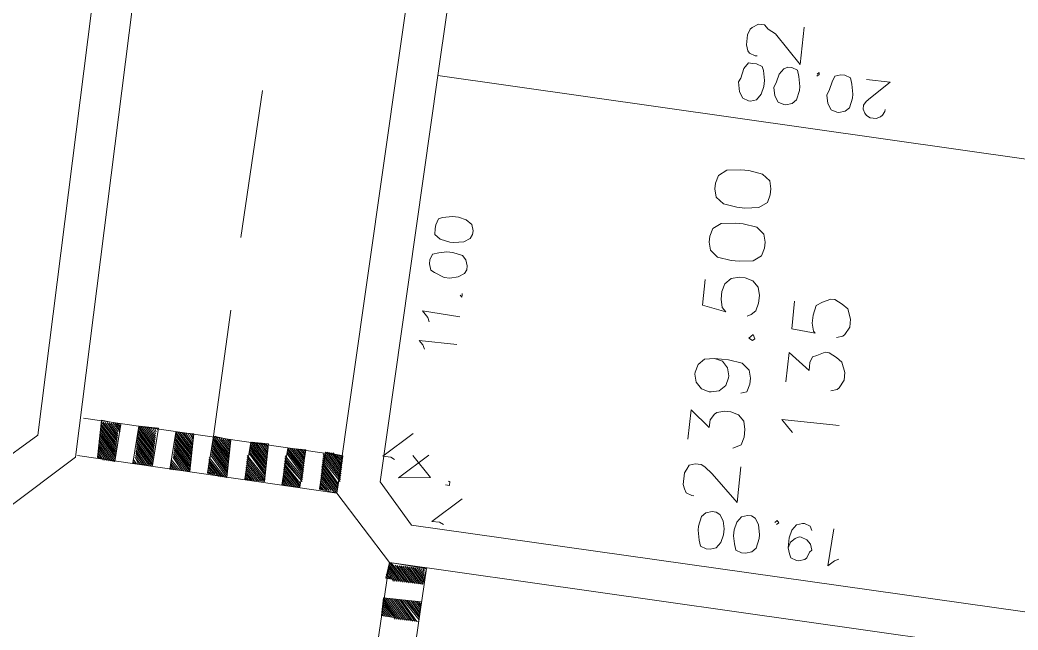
# Model space of a CAD drawing. Header units: metres. Extents: x -977055 to 805873, y -1033982 to 242021.
# Drawn here: x 2486.95 to 2513.7, y 973.37 to 989.73 of the extents above; entities that cross this region are included whole.
import ezdxf

# ---------------------------------------------------------------- set-up
doc = ezdxf.new("R2010")
doc.units = ezdxf.units.M
for name, color, linetype in [('PDF_acera', 7, 'Continuous'), ('PDF_areas por lote', 7, 'Continuous'), ('PDF_COTAS', 7, 'Continuous'), ('PDF_linea de centro', 7, 'Continuous'), ('PDF_LOTES', 7, 'Continuous'), ('PDF_No. lotes', 7, 'Continuous'), ('PDF_PASO DE CEBRA', 7, 'Continuous')]:
    doc.layers.add(name, color=color, linetype=linetype)

# ---------------------------------------------------------------- blocks, each defined once
blk = doc.blocks.new('CALLE')
at = {"layer": 'PDF_acera', "lineweight": 9}
for points in [[(35.646912, -218.961792), (29.00016, -177.853536), (-1.608768, -95.552352), (-8.763552, -56.0952), (-56.814912, -55.206144), (-58.084992, -53.851392), (-56.222208, 0.592704)], [(-8.001504, -55.24848), (-56.433888, -54.359424), (-57.195936, -53.512704), (-55.333152, 0.550368)], [(-13.081824, -63.631008), (-7.154784, -96.3144), (-58.127328, -94.578624), (-59.397408, -93.223872), (-58.339008, -62.106912), (-56.984256, -60.836832), (-14.690592, -62.276256)]]:
    blk.add_lwpolyline(points, dxfattribs=at)
at = {"layer": 'PDF_areas por lote', "lineweight": 9}
for points in [[(-56.222208, -68.414976), (-56.222208, -68.37264), (-56.179872, -68.245632), (-56.0952, -68.203296), (-56.010528, -68.16096), (-55.756512, -68.16096), (-55.67184, -68.203296), (-55.587168, -68.245632), (-55.544832, -68.37264), (-55.544832, -68.499648), (-55.587168, -68.58432), (-55.714176, -68.753664), (-56.264544, -69.346368), (-55.502496, -69.346368)], [(-55.0368, -68.16096), (-54.40176, -68.16096), (-54.740448, -68.58432), (-54.571104, -68.58432), (-54.444096, -68.668992), (-54.40176, -68.711328), (-54.359424, -68.880672), (-54.359424, -69.00768), (-54.40176, -69.177024), (-54.528768, -69.304032), (-54.698112, -69.346368), (-54.867456, -69.346368), (-55.0368, -69.304032), (-55.079136, -69.21936), (-55.121472, -69.134688)], [(-53.258688, -68.541984), (-53.301024, -68.711328), (-53.428032, -68.838336), (-53.597376, -68.880672), (-53.639712, -68.880672), (-53.809056, -68.838336), (-53.936064, -68.711328), (-53.9784, -68.541984), (-53.9784, -68.499648), (-53.936064, -68.330304), (-53.809056, -68.203296), (-53.639712, -68.16096), (-53.597376, -68.16096), (-53.428032, -68.203296), (-53.301024, -68.330304), (-53.258688, -68.541984), (-53.258688, -68.838336), (-53.301024, -69.134688), (-53.428032, -69.304032), (-53.597376, -69.346368), (-53.724384, -69.346368), (-53.893728, -69.304032), (-53.936064, -69.177024)], [(-51.607584, -68.16096), (-52.157952, -68.16096), (-52.242624, -68.668992), (-52.157952, -68.58432), (-51.988608, -68.541984), (-51.819264, -68.541984), (-51.64992, -68.58432), (-51.522912, -68.711328), (-51.480576, -68.880672), (-51.480576, -69.00768), (-51.522912, -69.177024), (-51.64992, -69.304032), (-51.819264, -69.346368), (-51.988608, -69.346368), (-52.157952, -69.304032), (-52.242624, -69.21936), (-52.28496, -69.134688)], [(-46.738944, -68.753664), (-46.738944, -68.711328), (-46.696608, -68.58432), (-46.654272, -68.541984), (-46.527264, -68.499648), (-46.315584, -68.499648), (-46.188576, -68.541984), (-46.14624, -68.58432), (-46.061568, -68.711328), (-46.061568, -68.838336), (-46.14624, -68.923008), (-46.230912, -69.092352), (-46.823616, -69.685056), (-46.019232, -69.685056)]]:
    blk.add_lwpolyline(points, dxfattribs=at)
for points in [[(-50.8032, -68.16096), (-50.972544, -68.203296), (-51.099552, -68.37264), (-51.141888, -68.668992), (-51.141888, -68.838336), (-51.099552, -69.134688), (-50.972544, -69.304032), (-50.8032, -69.346368), (-50.676192, -69.346368), (-50.506848, -69.304032), (-50.37984, -69.134688), (-50.337504, -68.838336), (-50.337504, -68.668992), (-50.37984, -68.37264), (-50.506848, -68.203296), (-50.676192, -68.16096)], [(-49.660128, -68.16096), (-49.829472, -68.203296), (-49.95648, -68.37264), (-49.998816, -68.668992), (-49.998816, -68.838336), (-49.95648, -69.134688), (-49.829472, -69.304032), (-49.660128, -69.346368), (-49.53312, -69.346368), (-49.363776, -69.304032), (-49.236768, -69.134688), (-49.194432, -68.838336), (-49.194432, -68.668992), (-49.236768, -68.37264), (-49.363776, -68.203296), (-49.53312, -68.16096)], [(-52.750656, -69.21936), (-52.792992, -69.304032), (-52.750656, -69.346368), (-52.665984, -69.304032)]]:
    blk.add_lwpolyline(points, close=True, dxfattribs=at)
at = {"layer": 'PDF_COTAS', "lineweight": 9}
for points in [[(-56.137536, -61.979904), (-56.0952, -61.895232), (-56.0952, -61.725888), (-55.544832, -62.318592)], [(-55.968192, -62.699616), (-56.51856, -62.106912), (-56.433888, -62.784288), (-56.010528, -62.360928)], [(-53.724384, -62.360928), (-53.639712, -62.318592), (-53.55504, -62.23392), (-53.55504, -63.038304)], [(-53.13168, -62.403264), (-53.047008, -62.360928), (-52.92, -62.23392), (-52.962336, -63.038304)], [(-57.407616, -63.165312), (-57.36528, -63.08064), (-57.36528, -62.911296), (-56.814912, -63.504)], [(-52.49664, -62.995968), (-52.538976, -63.038304), (-52.49664, -63.038304), (-52.454304, -63.038304)], [(-56.560896, -63.122976), (-56.560896, -63.207648), (-56.476224, -63.207648), (-56.476224, -63.165312)], [(-56.645568, -70.235424), (-56.603232, -70.27776), (-56.560896, -70.235424), (-56.603232, -70.193088)], [(-57.111264, -70.531776), (-56.984256, -70.574112), (-56.899584, -70.658784), (-56.857248, -70.743456), (-56.857248, -70.785792), (-56.899584, -70.9128), (-56.984256, -70.997472), (-57.111264, -71.039808), (-57.1536, -70.997472), (-57.280608, -70.955136), (-57.322944, -70.9128), (-57.36528, -70.785792), (-57.36528, -70.743456), (-57.322944, -70.616448), (-57.238272, -70.574112), (-57.111264, -70.531776), (-56.899584, -70.531776), (-56.73024, -70.574112), (-56.603232, -70.658784), (-56.560896, -70.785792), (-56.560896, -70.828128), (-56.603232, -70.955136), (-56.687904, -70.997472)], [(-57.238272, -71.632512), (-57.280608, -71.54784), (-57.407616, -71.420832), (-56.603232, -71.463168)]]:
    blk.add_lwpolyline(points, dxfattribs=at)
for points in [[(-51.903936, -62.276256), (-52.030944, -62.318592), (-52.07328, -62.403264), (-52.157952, -62.614944), (-52.157952, -62.741952), (-52.115616, -62.911296), (-52.030944, -63.038304), (-51.946272, -63.08064), (-51.8616, -63.08064), (-51.734592, -63.038304), (-51.64992, -62.953632), (-51.607584, -62.741952), (-51.607584, -62.614944), (-51.64992, -62.4456), (-51.692256, -62.318592), (-51.819264, -62.276256)], [(-51.141888, -62.318592), (-51.268896, -62.318592), (-51.353568, -62.4456), (-51.395904, -62.65728), (-51.395904, -62.741952), (-51.353568, -62.953632), (-51.268896, -63.08064), (-51.184224, -63.122976), (-51.099552, -63.122976), (-50.972544, -63.08064), (-50.887872, -62.953632), (-50.845536, -62.784288), (-50.845536, -62.65728), (-50.887872, -62.4456), (-50.930208, -62.360928), (-51.057216, -62.318592)], [(-47.712672, -68.711328), (-47.670336, -68.838336), (-47.543328, -68.923008), (-47.373984, -68.965344), (-47.246976, -68.965344), (-47.035296, -68.923008), (-46.950624, -68.880672), (-46.908288, -68.753664), (-46.908288, -68.668992), (-46.908288, -68.58432), (-47.035296, -68.499648), (-47.246976, -68.457312), (-47.331648, -68.414976), (-47.543328, -68.457312), (-47.670336, -68.541984), (-47.712672, -68.668992)], [(-47.712672, -68.711328), (-47.670336, -68.838336), (-47.543328, -68.923008), (-47.373984, -68.965344), (-47.246976, -68.965344), (-47.035296, -68.923008), (-46.950624, -68.880672), (-46.908288, -68.753664), (-46.908288, -68.668992), (-46.908288, -68.58432), (-47.035296, -68.499648), (-47.246976, -68.457312), (-47.331648, -68.414976), (-47.543328, -68.457312), (-47.670336, -68.541984), (-47.712672, -68.668992)], [(-57.322944, -68.880672), (-57.280608, -69.00768), (-57.1536, -69.092352), (-56.984256, -69.134688), (-56.857248, -69.134688), (-56.687904, -69.092352), (-56.560896, -69.00768), (-56.51856, -68.923008), (-56.51856, -68.838336), (-56.560896, -68.711328), (-56.645568, -68.626656), (-56.857248, -68.58432), (-56.94192, -68.58432), (-57.1536, -68.626656), (-57.280608, -68.668992), (-57.322944, -68.796)], [(-47.712672, -69.473376), (-47.670336, -69.600384), (-47.585664, -69.685056), (-47.373984, -69.727392), (-47.289312, -69.727392), (-47.077632, -69.685056), (-46.950624, -69.64272), (-46.908288, -69.515712), (-46.908288, -69.43104), (-46.950624, -69.346368), (-47.077632, -69.261696), (-47.246976, -69.21936), (-47.373984, -69.177024), (-47.543328, -69.21936), (-47.670336, -69.304032), (-47.712672, -69.43104)], [(-47.712672, -69.473376), (-47.670336, -69.600384), (-47.585664, -69.685056), (-47.373984, -69.727392), (-47.289312, -69.727392), (-47.077632, -69.685056), (-46.950624, -69.64272), (-46.908288, -69.515712), (-46.908288, -69.43104), (-46.950624, -69.346368), (-47.077632, -69.261696), (-47.246976, -69.21936), (-47.373984, -69.177024), (-47.543328, -69.21936), (-47.670336, -69.304032), (-47.712672, -69.43104)], [(-57.322944, -69.64272), (-57.280608, -69.769728), (-57.195936, -69.8544), (-56.984256, -69.896736), (-56.899584, -69.896736), (-56.687904, -69.8544), (-56.560896, -69.769728), (-56.51856, -69.685056), (-56.51856, -69.600384), (-56.560896, -69.473376), (-56.687904, -69.388704), (-56.857248, -69.346368), (-56.984256, -69.346368), (-57.1536, -69.388704), (-57.280608, -69.43104), (-57.322944, -69.558048)], [(-46.99296, -70.06608), (-46.950624, -70.108416), (-46.99296, -70.108416), (-47.035296, -70.06608), (-46.99296, -70.108416), (-46.950624, -70.108416)], [(-47.755008, -70.616448), (-47.712672, -70.743456), (-47.628, -70.828128), (-47.41632, -70.870464), (-47.331648, -70.870464), (-47.119968, -70.828128), (-46.99296, -70.785792), (-46.950624, -70.658784), (-46.950624, -70.574112), (-46.99296, -70.447104), (-47.119968, -70.404768), (-47.289312, -70.362432), (-47.41632, -70.320096), (-47.585664, -70.362432), (-47.712672, -70.447104), (-47.755008, -70.574112)], [(-47.755008, -70.616448), (-47.712672, -70.743456), (-47.628, -70.828128), (-47.41632, -70.870464), (-47.331648, -70.870464), (-47.119968, -70.828128), (-46.99296, -70.785792), (-46.950624, -70.658784), (-46.950624, -70.574112), (-46.99296, -70.447104), (-47.119968, -70.404768), (-47.289312, -70.362432), (-47.41632, -70.320096), (-47.585664, -70.362432), (-47.712672, -70.447104), (-47.755008, -70.574112)], [(-46.99296, -71.12448), (-46.99296, -71.632512), (-47.373984, -71.251488), (-47.458656, -71.166816), (-47.543328, -71.12448), (-47.628, -71.12448), (-47.712672, -71.166816), (-47.755008, -71.209152), (-47.797344, -71.293824), (-47.797344, -71.420832), (-47.755008, -71.505504), (-47.712672, -71.54784), (-47.628, -71.590176), (-47.585664, -71.590176), (-47.628, -71.590176), (-47.712672, -71.54784), (-47.755008, -71.505504), (-47.797344, -71.420832), (-47.797344, -71.293824), (-47.755008, -71.209152), (-47.712672, -71.166816), (-47.628, -71.12448), (-47.543328, -71.12448), (-47.458656, -71.166816), (-47.373984, -71.251488), (-46.99296, -71.632512)]]:
    blk.add_lwpolyline(points, close=True, dxfattribs=at)
at = {"layer": 'PDF_linea de centro', "lineweight": 9}
for points in [[(-53.34336, -58.169664), (-56.052864, -58.084992)], [(-48.601728, -58.339008), (-51.776928, -58.212)]]:
    blk.add_lwpolyline(points, dxfattribs=at)
at = {"layer": 'PDF_LOTES', "lineweight": 20}
for points in [[(-48.432384, -78.025248), (-58.00032, -77.68656), (-57.492288, -62.487936), (-56.645568, -61.725888), (-47.882016, -62.02224)], [(-48.432384, -78.025248), (-38.822112, -78.3216), (-38.271744, -62.360928), (-47.882016, -62.02224)]]:
    blk.add_lwpolyline(points, close=True, dxfattribs=at)
at = {"layer": 'PDF_No. lotes', "lineweight": 20}
for points in [[(-54.655776, -70.362432), (-54.571104, -70.27776), (-54.40176, -70.108416), (-54.40176, -71.33616)], [(-53.597376, -70.108416), (-52.962336, -70.108416), (-53.301024, -70.574112), (-53.13168, -70.574112), (-53.004672, -70.616448), (-52.962336, -70.70112), (-52.877664, -70.870464), (-52.877664, -70.955136), (-52.962336, -71.12448), (-53.047008, -71.251488), (-53.258688, -71.33616), (-53.428032, -71.33616), (-53.597376, -71.251488), (-53.639712, -71.209152), (-53.682048, -71.082144)], [(-51.8616, -70.108416), (-52.454304, -70.108416), (-52.49664, -70.616448), (-52.454304, -70.574112), (-52.28496, -70.531776), (-52.115616, -70.531776), (-51.903936, -70.574112), (-51.819264, -70.70112), (-51.734592, -70.870464), (-51.734592, -70.955136), (-51.819264, -71.12448), (-51.903936, -71.251488), (-52.115616, -71.33616), (-52.28496, -71.33616), (-52.454304, -71.251488), (-52.49664, -71.209152), (-52.538976, -71.082144)]]:
    blk.add_lwpolyline(points, dxfattribs=at)
at = {"layer": 'PDF_PASO DE CEBRA', "lineweight": 9}
for points in [[(-56.772576, -55.24848), (-56.984256, -60.836832), (-56.560896, -60.455808)], [(-56.179872, -60.879168), (-55.968192, -55.290816)], [(-56.814912, -55.798848), (-56.645568, -55.67184)], [(-56.814912, -55.841184), (-56.603232, -55.67184)], [(-56.814912, -55.88352), (-56.560896, -55.67184)], [(-56.814912, -55.925856), (-56.51856, -55.67184), (-56.814912, -55.925856)], [(-56.814912, -55.968192), (-56.476224, -55.67184)], [(-56.814912, -56.010528), (-56.433888, -55.67184)], [(-56.814912, -56.052864), (-56.391552, -55.67184)], [(-56.772576, -55.67184), (-56.772576, -55.67184)], [(-56.772576, -55.714176), (-56.73024, -55.67184)], [(-56.772576, -55.756512), (-56.687904, -55.67184)], [(-56.772576, -56.052864), (-56.349216, -55.67184)], [(-56.73024, -56.052864), (-56.30688, -55.67184)], [(-56.687904, -56.052864), (-56.264544, -55.67184), (-56.645568, -56.052864), (-56.222208, -55.67184)], [(-56.603232, -56.052864), (-56.179872, -55.67184)], [(-56.560896, -56.052864), (-56.137536, -55.67184)], [(-56.51856, -56.052864), (-56.0952, -55.67184)], [(-56.476224, -56.052864), (-56.052864, -55.67184), (-56.433888, -56.052864)], [(-56.010528, -55.67184), (-56.391552, -56.052864), (-56.010528, -55.714176)], [(-56.349216, -56.052864), (-56.010528, -55.756512)], [(-56.30688, -56.052864), (-56.010528, -55.798848), (-56.264544, -56.052864)], [(-56.222208, -56.052864), (-56.010528, -55.841184)], [(-56.179872, -56.052864), (-56.010528, -55.88352)], [(-56.179872, -56.0952), (-56.010528, -55.925856)], [(-56.137536, -56.0952), (-56.010528, -55.968192)], [(-56.0952, -56.0952), (-56.010528, -56.010528), (-56.052864, -56.0952)], [(-56.010528, -56.0952), (-56.010528, -56.052864)], [(-56.814912, -56.433888), (-56.814912, -56.433888)], [(-56.814912, -56.476224), (-56.772576, -56.433888)], [(-56.814912, -56.51856), (-56.73024, -56.433888)], [(-56.814912, -56.560896), (-56.687904, -56.476224), (-56.814912, -56.603232)], [(-56.814912, -56.645568), (-56.645568, -56.476224)], [(-56.603232, -56.476224), (-56.814912, -56.687904), (-56.560896, -56.476224)], [(-56.814912, -56.73024), (-56.51856, -56.476224)], [(-56.814912, -56.772576), (-56.476224, -56.476224), (-56.814912, -56.814912)], [(-56.433888, -56.476224), (-56.814912, -56.857248), (-56.391552, -56.476224)], [(-56.772576, -56.857248), (-56.349216, -56.476224)], [(-56.73024, -56.857248), (-56.30688, -56.476224)], [(-56.687904, -56.857248), (-56.264544, -56.476224)], [(-56.645568, -56.857248), (-56.222208, -56.476224), (-56.603232, -56.857248)], [(-56.179872, -56.476224), (-56.560896, -56.857248), (-56.137536, -56.476224)], [(-56.51856, -56.857248), (-56.0952, -56.476224)], [(-56.476224, -56.857248), (-56.052864, -56.476224)], [(-56.433888, -56.857248), (-56.010528, -56.476224)], [(-56.391552, -56.857248), (-56.010528, -56.51856)], [(-56.349216, -56.857248), (-56.010528, -56.560896), (-56.349216, -56.857248)], [(-56.30688, -56.857248), (-56.010528, -56.603232)], [(-56.264544, -56.857248), (-56.010528, -56.645568)], [(-56.222208, -56.857248), (-56.010528, -56.687904)], [(-56.179872, -56.857248), (-56.010528, -56.73024)], [(-56.137536, -56.857248), (-56.010528, -56.772576)], [(-56.0952, -56.857248), (-56.010528, -56.814912), (-56.0952, -56.857248)], [(-56.052864, -56.899584), (-56.010528, -56.857248)], [(-56.857248, -57.238272), (-56.857248, -57.238272)], [(-56.857248, -57.280608), (-56.814912, -57.238272)], [(-56.857248, -57.322944), (-56.772576, -57.238272)], [(-56.857248, -57.36528), (-56.73024, -57.238272)], [(-56.857248, -57.407616), (-56.687904, -57.238272)], [(-56.857248, -57.449952), (-56.645568, -57.238272), (-56.857248, -57.449952)], [(-56.857248, -57.492288), (-56.603232, -57.280608)], [(-56.857248, -57.534624), (-56.560896, -57.280608)], [(-56.857248, -57.57696), (-56.51856, -57.280608)], [(-56.857248, -57.619296), (-56.476224, -57.280608)], [(-56.857248, -57.661632), (-56.433888, -57.280608)], [(-56.814912, -57.661632), (-56.391552, -57.280608), (-56.772576, -57.661632), (-56.349216, -57.280608)], [(-56.73024, -57.661632), (-56.30688, -57.280608)], [(-56.687904, -57.661632), (-56.264544, -57.280608)], [(-56.645568, -57.661632), (-56.222208, -57.280608)], [(-56.603232, -57.661632), (-56.179872, -57.280608), (-56.560896, -57.661632)], [(-56.137536, -57.280608), (-56.51856, -57.661632), (-56.0952, -57.280608)], [(-56.476224, -57.661632), (-56.052864, -57.280608)], [(-56.433888, -57.661632), (-56.052864, -57.322944), (-56.391552, -57.661632)], [(-56.349216, -57.661632), (-56.052864, -57.36528)], [(-56.052864, -57.407616), (-56.30688, -57.661632), (-56.052864, -57.449952)], [(-56.264544, -57.661632), (-56.052864, -57.492288)], [(-56.222208, -57.661632), (-56.052864, -57.534624)], [(-56.179872, -57.661632), (-56.052864, -57.57696), (-56.137536, -57.661632)], [(-56.0952, -57.661632), (-56.052864, -57.619296)], [(-56.052864, -57.661632), (-56.052864, -57.661632)], [(-56.899584, -58.296672), (-56.603232, -58.042656)], [(-56.899584, -58.339008), (-56.560896, -58.042656), (-56.899584, -58.381344)], [(-56.899584, -58.42368), (-56.51856, -58.042656)], [(-56.899584, -58.466016), (-56.476224, -58.084992)], [(-56.857248, -58.042656), (-56.857248, -58.042656)], [(-56.857248, -58.084992), (-56.814912, -58.042656), (-56.857248, -58.127328)], [(-56.857248, -58.169664), (-56.772576, -58.042656)], [(-56.73024, -58.042656), (-56.857248, -58.212), (-56.687904, -58.042656)], [(-56.857248, -58.254336), (-56.645568, -58.042656)], [(-56.857248, -58.466016), (-56.433888, -58.084992)], [(-56.814912, -58.466016), (-56.391552, -58.084992)], [(-56.772576, -58.466016), (-56.349216, -58.084992), (-56.73024, -58.466016)], [(-56.30688, -58.084992), (-56.687904, -58.466016), (-56.264544, -58.084992)], [(-56.645568, -58.466016), (-56.222208, -58.084992)], [(-56.603232, -58.466016), (-56.179872, -58.084992)], [(-56.560896, -58.466016), (-56.137536, -58.084992)], [(-56.51856, -58.466016), (-56.0952, -58.084992), (-56.476224, -58.466016), (-56.052864, -58.084992)], [(-56.433888, -58.466016), (-56.052864, -58.127328)], [(-56.391552, -58.466016), (-56.0952, -58.169664)], [(-56.349216, -58.466016), (-56.0952, -58.212)], [(-56.30688, -58.466016), (-56.0952, -58.254336)], [(-56.264544, -58.466016), (-56.0952, -58.296672)], [(-56.222208, -58.466016), (-56.0952, -58.339008), (-56.222208, -58.466016)], [(-56.179872, -58.466016), (-56.0952, -58.381344)], [(-56.137536, -58.466016), (-56.0952, -58.42368)], [(-56.0952, -58.466016), (-56.0952, -58.466016)], [(-56.899584, -58.84704), (-56.899584, -58.84704)], [(-56.899584, -58.889376), (-56.857248, -58.84704)], [(-56.899584, -58.931712), (-56.814912, -58.84704)], [(-56.899584, -58.974048), (-56.772576, -58.84704), (-56.899584, -59.016384), (-56.73024, -58.84704)], [(-56.899584, -59.05872), (-56.687904, -58.84704)], [(-56.899584, -59.101056), (-56.645568, -58.84704)], [(-56.899584, -59.143392), (-56.603232, -58.84704)], [(-56.899584, -59.185728), (-56.560896, -58.84704)], [(-56.899584, -59.228064), (-56.51856, -58.84704), (-56.899584, -59.228064)], [(-56.899584, -59.2704), (-56.476224, -58.84704)], [(-56.857248, -59.2704), (-56.433888, -58.84704)], [(-56.814912, -59.2704), (-56.391552, -58.84704)], [(-56.772576, -59.2704), (-56.349216, -58.889376)], [(-56.73024, -59.2704), (-56.30688, -58.889376), (-56.687904, -59.2704)], [(-56.264544, -58.889376), (-56.645568, -59.2704), (-56.222208, -58.889376)], [(-56.603232, -59.2704), (-56.179872, -58.889376)], [(-56.560896, -59.2704), (-56.137536, -58.889376)], [(-56.51856, -59.2704), (-56.0952, -58.889376), (-56.476224, -59.2704)], [(-56.433888, -59.2704), (-56.0952, -58.931712)], [(-56.0952, -58.974048), (-56.391552, -59.2704), (-56.0952, -59.016384)], [(-56.349216, -59.2704), (-56.0952, -59.05872)], [(-56.30688, -59.2704), (-56.0952, -59.101056), (-56.264544, -59.2704)], [(-56.222208, -59.2704), (-56.0952, -59.143392)], [(-56.0952, -59.185728), (-56.179872, -59.2704), (-56.0952, -59.228064)], [(-56.137536, -59.2704), (-56.0952, -59.2704)], [(-56.94192, -59.651424), (-56.94192, -59.651424)], [(-56.94192, -59.69376), (-56.899584, -59.651424)], [(-56.94192, -59.736096), (-56.857248, -59.651424)], [(-56.814912, -59.651424), (-56.94192, -59.778432), (-56.772576, -59.651424)], [(-56.94192, -59.820768), (-56.73024, -59.651424)], [(-56.94192, -59.863104), (-56.687904, -59.651424), (-56.94192, -59.90544)], [(-56.94192, -59.947776), (-56.645568, -59.651424)], [(-56.603232, -59.651424), (-56.94192, -59.990112), (-56.560896, -59.651424)], [(-56.94192, -60.032448), (-56.51856, -59.651424)], [(-56.899584, -60.032448), (-56.476224, -59.651424), (-56.857248, -60.032448)], [(-56.433888, -59.651424), (-56.814912, -60.074784), (-56.391552, -59.651424)], [(-56.772576, -60.074784), (-56.349216, -59.651424)], [(-56.73024, -60.074784), (-56.30688, -59.651424)], [(-56.687904, -60.074784), (-56.264544, -59.69376)], [(-56.645568, -60.074784), (-56.222208, -59.69376), (-56.603232, -60.074784), (-56.179872, -59.69376)], [(-56.560896, -60.074784), (-56.137536, -59.69376), (-56.51856, -60.074784)], [(-56.476224, -60.074784), (-56.137536, -59.736096)], [(-56.433888, -60.074784), (-56.137536, -59.778432)], [(-56.391552, -60.074784), (-56.137536, -59.820768)], [(-56.137536, -59.863104), (-56.349216, -60.074784), (-56.137536, -59.90544), (-56.30688, -60.074784)], [(-56.264544, -60.074784), (-56.137536, -59.947776)], [(-56.222208, -60.074784), (-56.137536, -59.990112)], [(-56.179872, -60.074784), (-56.137536, -60.032448)], [(-56.137536, -60.074784), (-56.137536, -60.074784)], [(-56.94192, -60.75216), (-56.645568, -60.455808), (-56.984256, -60.794496), (-56.603232, -60.455808)], [(-56.94192, -60.455808), (-56.94192, -60.455808)], [(-56.94192, -60.498144), (-56.899584, -60.455808), (-56.94192, -60.54048), (-56.857248, -60.455808)], [(-56.94192, -60.582816), (-56.814912, -60.455808)], [(-56.94192, -60.625152), (-56.772576, -60.455808)], [(-56.94192, -60.667488), (-56.73024, -60.455808)], [(-56.94192, -60.709824), (-56.687904, -60.455808)], [(-56.94192, -60.836832), (-56.51856, -60.455808)], [(-56.899584, -60.836832), (-56.476224, -60.455808)], [(-56.857248, -60.836832), (-56.433888, -60.455808)], [(-56.814912, -60.836832), (-56.391552, -60.455808), (-56.772576, -60.836832), (-56.349216, -60.455808)], [(-56.73024, -60.879168), (-56.30688, -60.455808)], [(-56.687904, -60.879168), (-56.264544, -60.455808)], [(-56.645568, -60.879168), (-56.222208, -60.455808)], [(-56.603232, -60.879168), (-56.179872, -60.455808)], [(-56.560896, -60.879168), (-56.179872, -60.498144)], [(-56.137536, -60.498144), (-56.51856, -60.879168), (-56.137536, -60.54048)], [(-56.476224, -60.879168), (-56.137536, -60.582816)], [(-56.433888, -60.879168), (-56.137536, -60.625152)], [(-56.391552, -60.879168), (-56.137536, -60.667488)], [(-56.349216, -60.879168), (-56.179872, -60.667488)], [(-56.179872, -60.709824), (-56.30688, -60.879168), (-56.179872, -60.75216)], [(-56.264544, -60.879168), (-56.179872, -60.794496)], [(-56.222208, -60.879168), (-56.179872, -60.836832)], [(-56.179872, -60.879168), (-56.179872, -60.879168)], [(-63.842688, -62.699616), (-58.381344, -62.911296), (-58.339008, -62.106912), (-63.842688, -61.895232), (-63.842688, -62.699616), (-63.842688, -61.895232)], [(-59.48208, -62.360928), (-59.185728, -62.064576), (-59.524416, -62.360928)], [(-59.524416, -62.403264), (-59.143392, -62.064576)], [(-59.524416, -62.4456), (-59.101056, -62.064576)], [(-59.524416, -62.487936), (-59.101056, -62.106912)], [(-59.524416, -62.530272), (-59.101056, -62.149248)], [(-59.48208, -62.064576), (-59.48208, -62.064576)], [(-59.48208, -62.106912), (-59.439744, -62.064576), (-59.48208, -62.106912)], [(-59.48208, -62.149248), (-59.397408, -62.064576)], [(-59.48208, -62.191584), (-59.355072, -62.064576)], [(-59.48208, -62.23392), (-59.312736, -62.064576)], [(-59.48208, -62.276256), (-59.2704, -62.064576)], [(-59.48208, -62.318592), (-59.228064, -62.064576)], [(-58.720032, -62.23392), (-58.550688, -62.106912)], [(-58.720032, -62.276256), (-58.508352, -62.106912)], [(-58.720032, -62.318592), (-58.466016, -62.106912)], [(-58.42368, -62.106912), (-58.720032, -62.360928), (-58.381344, -62.106912), (-58.720032, -62.403264)], [(-58.720032, -62.4456), (-58.339008, -62.106912)], [(-58.720032, -62.487936), (-58.339008, -62.149248)], [(-58.677696, -62.064576), (-58.677696, -62.106912), (-58.63536, -62.064576)], [(-58.677696, -62.149248), (-58.593024, -62.064576), (-58.677696, -62.191584)], [(-59.524416, -62.572608), (-59.101056, -62.191584), (-59.524416, -62.572608)], [(-59.524416, -62.614944), (-59.101056, -62.23392)], [(-59.524416, -62.65728), (-59.101056, -62.276256)], [(-59.524416, -62.699616), (-59.101056, -62.318592)], [(-59.524416, -62.741952), (-59.101056, -62.360928)], [(-59.524416, -62.784288), (-59.101056, -62.403264), (-59.524416, -62.826624), (-59.101056, -62.4456)], [(-58.720032, -62.530272), (-58.381344, -62.191584)], [(-58.381344, -62.23392), (-58.720032, -62.572608), (-58.381344, -62.276256)], [(-58.720032, -62.614944), (-58.381344, -62.318592), (-58.720032, -62.65728)], [(-58.720032, -62.699616), (-58.381344, -62.360928)], [(-58.720032, -62.741952), (-58.381344, -62.403264)], [(-59.48208, -62.86896), (-59.101056, -62.487936)], [(-59.101056, -62.530272), (-59.439744, -62.86896), (-59.101056, -62.572608)], [(-59.397408, -62.86896), (-59.101056, -62.614944)], [(-58.720032, -62.784288), (-58.381344, -62.4456)], [(-58.381344, -62.487936), (-58.720032, -62.826624), (-58.381344, -62.530272)], [(-58.720032, -62.86896), (-58.381344, -62.572608), (-58.677696, -62.86896)], [(-58.381344, -62.614944), (-58.63536, -62.86896), (-58.381344, -62.65728)], [(-59.355072, -62.86896), (-59.101056, -62.65728), (-59.312736, -62.86896)], [(-59.2704, -62.86896), (-59.101056, -62.699616)], [(-59.228064, -62.86896), (-59.101056, -62.741952)], [(-59.101056, -62.784288), (-59.185728, -62.86896), (-59.101056, -62.826624)], [(-58.593024, -62.86896), (-58.381344, -62.699616)], [(-58.550688, -62.86896), (-58.381344, -62.741952)], [(-58.508352, -62.86896), (-58.381344, -62.784288)], [(-58.466016, -62.86896), (-58.381344, -62.826624), (-58.42368, -62.86896)], [(-59.143392, -62.86896), (-59.101056, -62.86896)], [(-58.381344, -62.911296), (-58.381344, -62.86896)]]:
    blk.add_lwpolyline(points, dxfattribs=at)
for points in [[(-56.814912, -56.052864), (-56.010528, -56.0952), (-55.968192, -55.67184), (-56.772576, -55.67184)], [(-56.814912, -56.857248), (-56.010528, -56.899584), (-56.010528, -56.476224), (-56.814912, -56.433888)], [(-56.857248, -57.661632), (-56.052864, -57.661632), (-56.052864, -57.280608), (-56.857248, -57.238272)], [(-56.899584, -58.466016), (-56.0952, -58.466016), (-56.052864, -58.084992), (-56.857248, -58.042656)], [(-56.899584, -59.2704), (-56.0952, -59.2704), (-56.0952, -58.889376), (-56.899584, -58.84704)], [(-56.94192, -60.032448), (-56.137536, -60.074784), (-56.137536, -59.69376), (-56.94192, -59.651424)], [(-56.984256, -60.836832), (-56.179872, -60.879168), (-56.137536, -60.498144), (-56.94192, -60.455808)], [(-59.48208, -62.064576), (-59.101056, -62.064576), (-59.101056, -62.86896), (-59.524416, -62.86896)], [(-58.677696, -62.064576), (-58.339008, -62.106912), (-58.381344, -62.911296), (-58.720032, -62.86896)]]:
    blk.add_lwpolyline(points, close=True, dxfattribs=at)

msp = doc.modelspace()

# ---------------------------------------------------------------- block references
at = {"xscale": 1.255773352820658, "yscale": 1.255773352820658, "zscale": 1.255773352820658, "rotation": 83.85573648860341}
msp.add_blockref('CALLE', (2427.15058, 1056.36283, 1015.371), dxfattribs=at)

doc.saveas('drawing.dxf')
